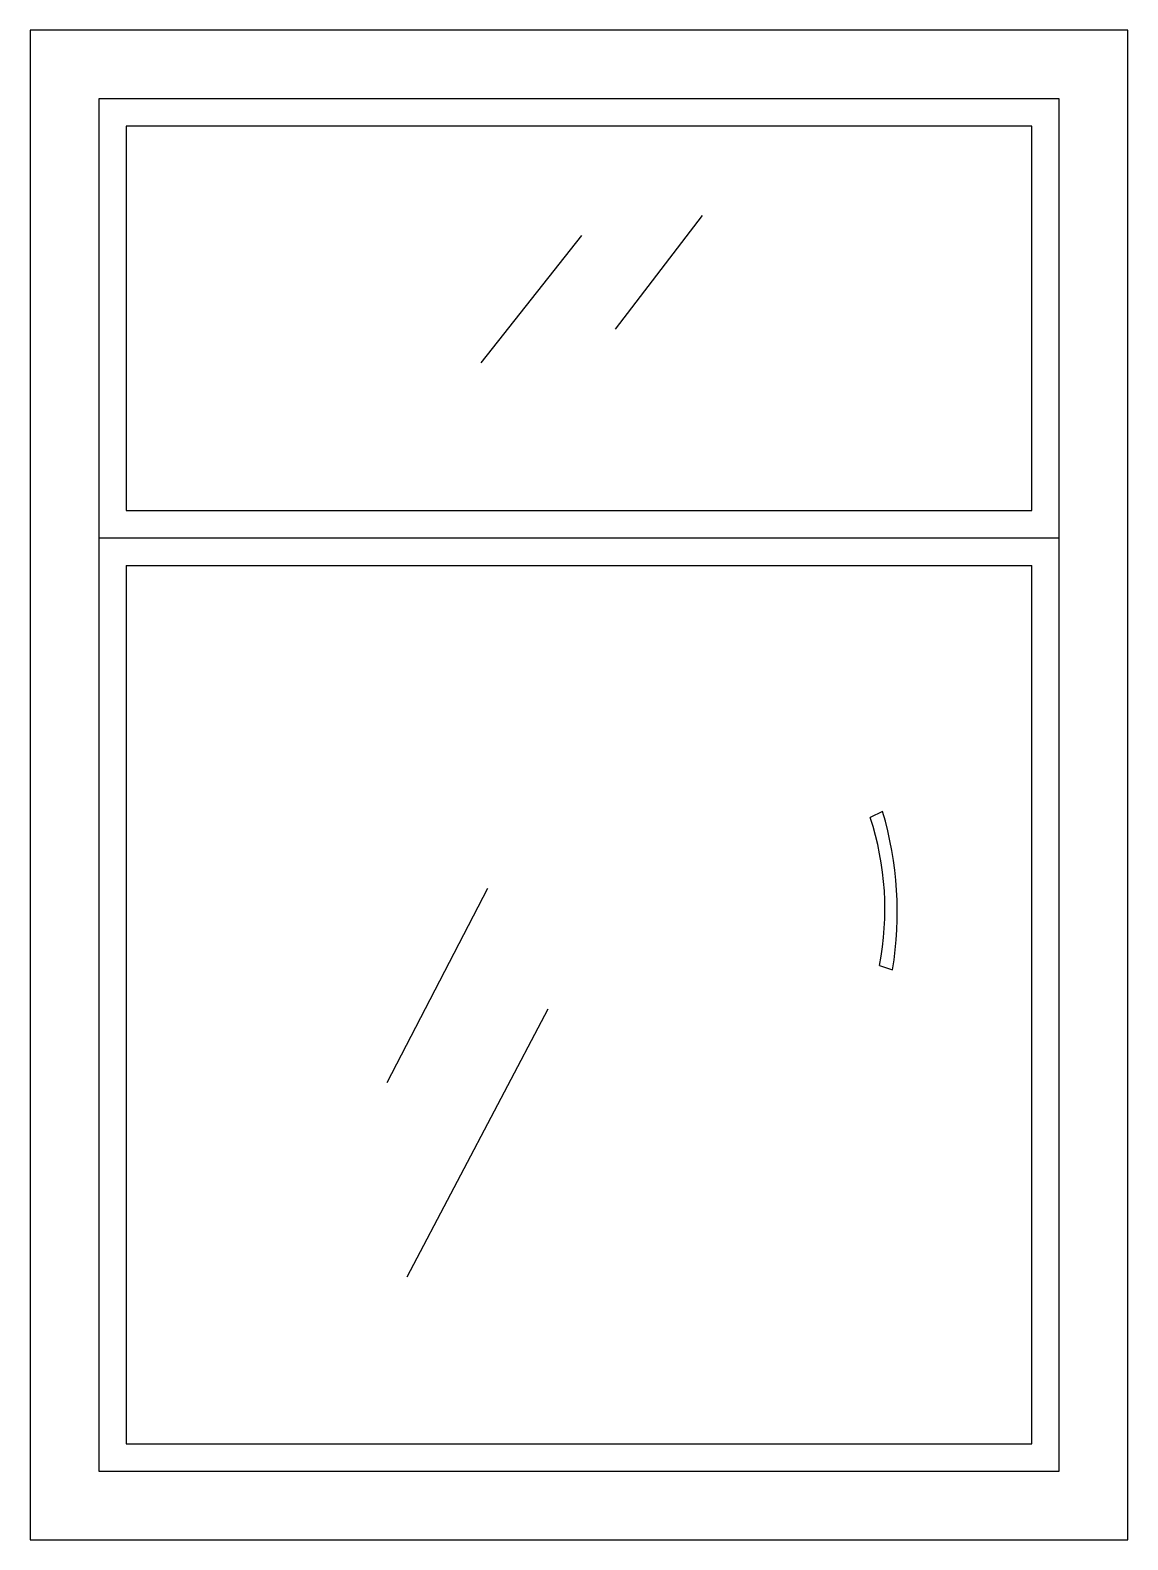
# Model space of a CAD drawing. Header units: millimetres. Extents: x 123 to 203, y 338 to 448.
import ezdxf

# ---------------------------------------------------------------- set-up
doc = ezdxf.new("R2010")
doc.units = ezdxf.units.MM

msp = doc.modelspace()

# ---------------------------------------------------------------- linework, layer by layer
for p, q in [((123.23, 447.73), (123.23, 337.73)), ((203.23, 447.73), (123.23, 447.73)), ((203.23, 337.73), (203.23, 447.73)), ((128.23, 442.73), (128.23, 342.73)), ((198.23, 442.73), (128.23, 442.73)), ((198.23, 342.73), (198.23, 442.73)), ((196.23, 440.73), (130.23, 440.73)), ((130.23, 440.73), (130.23, 412.73)), ((196.23, 412.73), (196.23, 440.73)), ((172.22, 434.24), (165.86, 425.94)), ((163.41, 432.78), (156.07, 423.5)), ((130.23, 412.73), (196.23, 412.73)), ((128.23, 410.73), (198.23, 410.73)), ((130.23, 408.73), (130.23, 344.73)), ((130.23, 408.73), (196.23, 408.73)), ((196.23, 344.73), (196.23, 408.73)), ((185.36, 390.79), (184.46, 390.37)), ((156.56, 385.18), (149.22, 371.02)), ((185.13, 379.58), (186.09, 379.27)), ((160.97, 376.39), (150.69, 356.86)), ((130.23, 344.73), (196.23, 344.73)), ((128.23, 342.73), (198.23, 342.73)), ((123.23, 337.73), (203.23, 337.73))]:
    msp.add_line(p, q)
for centre, radius, start, end in [((160.75, 383.47), 25.68, 350.5983, 16.5702), ((164.07, 383.68), 21.46, 348.9983, 18.1703)]:
    msp.add_arc(centre, radius, start, end)

doc.saveas('drawing.dxf')
